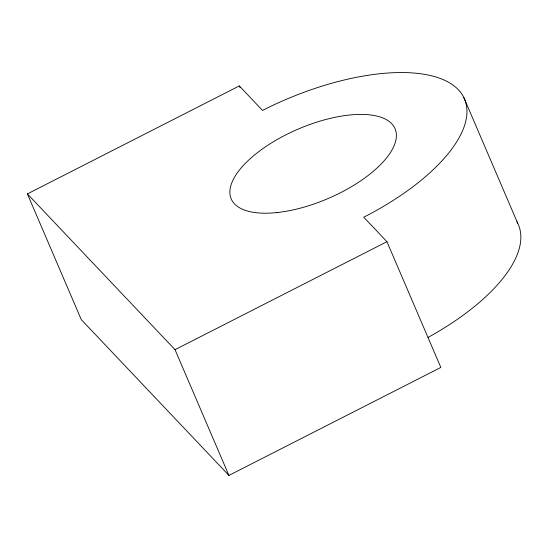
<?xml version="1.0" encoding="UTF-8"?>
<svg xmlns="http://www.w3.org/2000/svg" width="548" height="548" viewBox="0 0 548 548"><rect width="100%" height="100%" fill="white"/><g stroke="black" fill="none" stroke-linecap="round" stroke-linejoin="round"><path stroke-width="0.82" d="M27.4 193.903L239.312 85.926L262.526 110.415A164.667 69.849 -23.2 0 1 458.402 89.79A164.667 69.849 -23.2 0 1 363.728 217.207L386.943 241.695L440.832 367.441L228.92 475.417L81.296 319.642L27.4 193.903L175.031 349.679L228.92 475.417M175.031 349.679L386.943 241.695M463.759 97.393L517.655 223.139M239.312 85.926L239.983 87.495M516.874 221.666A164.667 69.849 -23.2 0 1 428.125 337.383M276.891 212.576A89.132 37.812 -23.2 0 0 396.17 132.589A89.132 37.812 -23.2 0 0 266.314 146.261A89.132 37.812 -23.2 0 0 276.891 212.576"/></g></svg>
